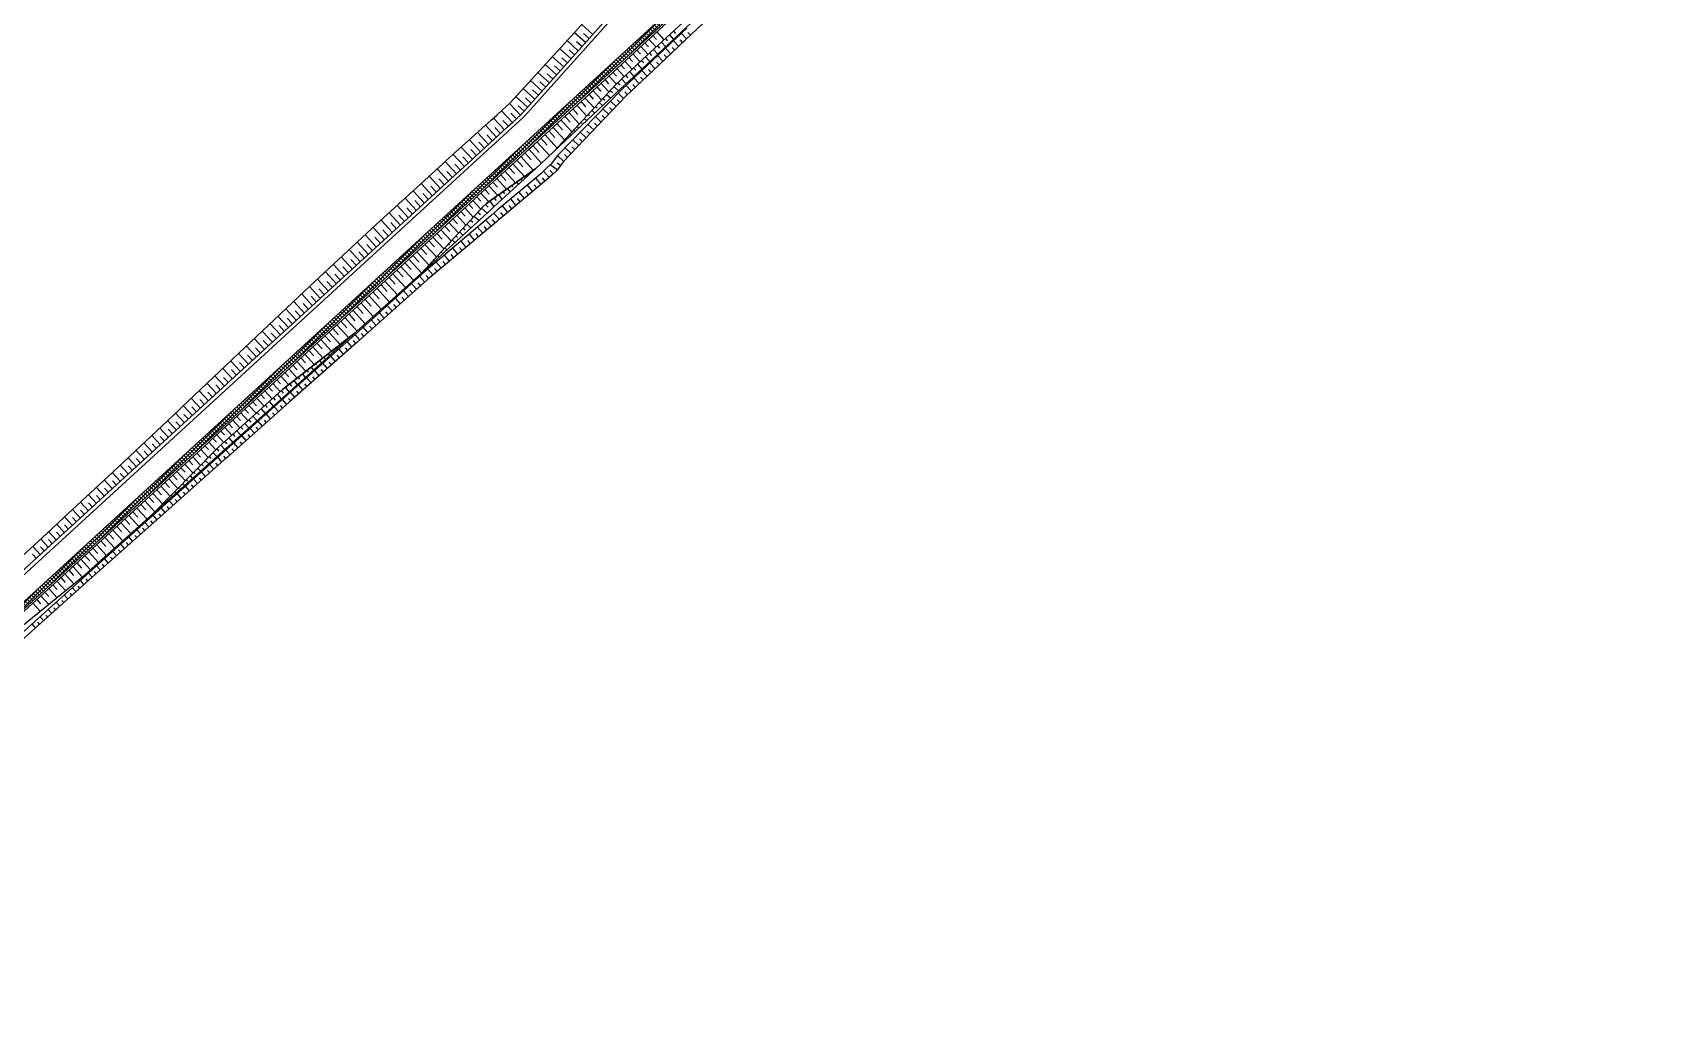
# Model space of a CAD drawing. Header units: metres. Extents: x 2302534 to 2308412, y 452340 to 454783.
# Drawn here: x 2307118.5 to 2307567.7, y 453492.3 to 453765.4 of the extents above; entities that cross this region are included whole.
import ezdxf

# ---------------------------------------------------------------- set-up
doc = ezdxf.new("R2010")
doc.units = ezdxf.units.M
doc.layers.add('АД_серый', color=250, linetype='Continuous')
doc.layers.add('ГП_АД том 3.2.6', color=250, linetype='Continuous', lineweight=40)

# ---------------------------------------------------------------- blocks, each defined once
blk = doc.blocks.new('АД 3.2.6')
at = {"layer": 'АД_серый'}
h = blk.add_hatch(dxfattribs=at)
h.set_pattern_fill('ANSI37', color=256, scale=0.25)
h.set_pattern_definition([(45, (-2306965.9422, -453205.9558), (-0.56126600757, 0.56126600757), []), (135, (-2306965.9422, -453205.9558), (-0.56126600757, -0.56126600757), [])])
edge = h.paths.add_edge_path()
edge.add_line((1053.93, 1206.09), (1054.03, 1208.2))
edge.add_line((1054.03, 1208.2), (1018.62, 1175.79))
edge.add_line((1018.62, 1175.79), (966.99, 1128.52))
edge.add_line((966.99, 1128.52), (878.48, 1047.49))
edge.add_line((878.48, 1047.49), (841.6, 1013.73))
edge.add_line((841.6, 1013.73), (814.31, 988.74))
edge.add_line((814.31, 988.74), (777.44, 954.98))
edge.add_line((777.44, 954.98), (740.56, 921.22))
edge.add_line((740.56, 921.22), (666.8, 853.69))
edge.add_line((666.8, 853.69), (629.92, 819.92))
edge.add_line((629.92, 819.92), (593.04, 786.16))
edge.add_line((593.04, 786.16), (556.17, 752.4))
edge.add_line((556.17, 752.4), (292.42, 510.93))
edge.add_line((292.42, 510.93), (59.06, 297.28))
edge.add_arc((479.25, -161.67), 622.25, 132.47509, 141.1318)
edge.add_line((-5.23, 228.81), (-27.96, 200.61))
edge.add_arc((-516.72, 594.55), 627.75, 312.47523, 321.1318, ccw=False)
edge.add_line((-92.82, 131.54), (-212.23, 22.21))
edge.add_line((-212.23, 22.21), (-211.22, 21.1))
edge.add_line((-211.22, 21.1), (-91.8, 130.43))
edge.add_arc((-516.72, 594.55), 629.25, 312.47523, 321.1318)
edge.add_line((-26.79, 199.67), (-4.06, 227.87))
edge.add_arc((479.25, -161.67), 620.75, 132.47509, 141.1318, ccw=False)
edge.add_line((60.07, 296.18), (293.45, 509.84))
edge.add_line((293.45, 509.84), (557.18, 751.29))
edge.add_line((557.18, 751.29), (594.06, 785.05))
edge.add_line((594.06, 785.05), (630.94, 818.82))
edge.add_line((630.94, 818.82), (667.81, 852.58))
edge.add_line((667.81, 852.58), (741.57, 920.11))
edge.add_line((741.57, 920.11), (778.45, 953.87))
edge.add_line((778.45, 953.87), (815.33, 987.64))
edge.add_line((815.33, 987.64), (842.62, 1012.62))
edge.add_line((842.62, 1012.62), (879.5, 1046.38))
edge.add_line((879.5, 1046.38), (968.01, 1127.42))
edge.add_line((968.01, 1127.42), (1019.63, 1174.69))
edge.add_line((1019.63, 1174.69), (1053.93, 1206.09))
for p, q in [((313.48, 543.03, 144.46), (310.43, 545.77, 144.46)), ((331.21, 543.73, 149.18), (333.19, 541.56, 149.18)), ((335.8, 543.97, 144.04), (336.38, 543.34, 144.04)), ((340.53, 542.84, 143.85), (339.82, 543.59, 143.85)), ((307.48, 536.33, 144.46), (304.37, 539.11, 144.46)), ((309.48, 538.56, 144.46), (306.4, 541.33, 144.46)), ((311.48, 540.8, 144.46), (308.41, 543.54, 144.46)), ((310.48, 539.68, 144.46), (308.95, 541.05, 144.46)), ((312.48, 541.92, 144.46), (310.95, 543.29, 144.46)), ((326.78, 539.68, 149.18), (328.78, 537.5, 149.18)), ((327.89, 540.69, 149.18), (328.88, 539.6, 149.18)), ((328.99, 541.7, 149.18), (330.98, 539.53, 149.18)), ((330.1, 542.72, 149.18), (331.09, 541.63, 149.18)), ((331.39, 539.9, 144.04), (331.98, 539.26, 144.04)), ((332.49, 540.92, 144.04), (333.67, 539.64, 144.04)), ((333.6, 541.94, 144.04), (334.18, 541.3, 144.04)), ((335.08, 537.69, 143.85), (333.64, 539.21, 143.85)), ((334.7, 542.95, 144.04), (335.86, 541.69, 144.04)), ((336.17, 538.72, 143.85), (335.46, 539.48, 143.85)), ((337.26, 539.75, 143.85), (335.83, 541.26, 143.85)), ((338.35, 540.78, 143.85), (337.64, 541.53, 143.85)), ((339.44, 541.81, 143.85), (338.02, 543.31, 143.85)), ((303.48, 531.86, 144.46), (300.31, 534.69, 144.46)), ((305.48, 534.09, 144.46), (302.34, 536.9, 144.46)), ((306.48, 535.21, 144.46), (304.92, 536.61, 144.46)), ((308.48, 537.44, 144.46), (306.93, 538.83, 144.46)), ((321.25, 534.61, 149.18), (322.26, 533.51, 149.18)), ((322.36, 535.63, 149.18), (324.37, 533.43, 149.18)), ((323.46, 536.64, 149.18), (324.47, 535.54, 149.18)), ((324.57, 537.65, 149.18), (326.57, 535.46, 149.18)), ((325.67, 538.67, 149.18), (326.68, 537.57, 149.18)), ((325.88, 534.82, 144.04), (327.1, 533.49, 144.04)), ((326.98, 535.84, 144.04), (327.59, 535.18, 144.04)), ((328.08, 536.85, 144.04), (329.29, 535.54, 144.04)), ((329.18, 537.87, 144.04), (329.78, 537.22, 144.04)), ((330.72, 533.56, 143.85), (329.26, 535.11, 143.85)), ((330.29, 538.89, 144.04), (331.48, 537.59, 144.04)), ((331.81, 534.6, 143.85), (331.09, 535.36, 143.85)), ((332.9, 535.63, 143.85), (331.45, 537.16, 143.85)), ((333.99, 536.66, 143.85), (333.27, 537.42, 143.85)), ((299.48, 527.39, 144.46), (296.26, 530.27, 144.46)), ((301.48, 529.62, 144.46), (298.29, 532.48, 144.46)), ((302.48, 530.74, 144.46), (300.89, 532.16, 144.46)), ((304.48, 532.97, 144.46), (302.9, 534.39, 144.46)), ((316.82, 530.56, 149.18), (317.88, 529.41, 149.18)), ((317.93, 531.57, 149.18), (319.96, 529.36, 149.18)), ((319.04, 532.59, 149.18), (320.05, 531.48, 149.18)), ((320.14, 533.6, 149.18), (322.16, 531.4, 149.18)), ((321.46, 530.75, 144.04), (322.72, 529.39, 144.04)), ((322.57, 531.77, 144.04), (323.19, 531.09, 144.04)), ((323.67, 532.79, 144.04), (324.91, 531.44, 144.04)), ((324.77, 533.8, 144.04), (325.39, 533.13, 144.04)), ((326.36, 529.44, 143.85), (324.89, 531.01, 143.85)), ((327.45, 530.47, 143.85), (326.72, 531.25, 143.85)), ((328.54, 531.5, 143.85), (327.08, 533.06, 143.85)), ((329.63, 532.53, 143.85), (328.9, 533.31, 143.85)), ((295.48, 522.91, 144.46), (292.2, 525.85, 144.46)), ((297.48, 525.15, 144.46), (294.23, 528.06, 144.46)), ((298.48, 526.27, 144.46), (296.86, 527.72, 144.46)), ((300.48, 528.5, 144.46), (298.87, 529.94, 144.46)), ((312.4, 526.51, 149.18), (313.62, 525.17, 149.18)), ((313.5, 527.52, 149.18), (315.87, 524.94, 149.18)), ((314.61, 528.54, 149.18), (315.75, 527.29, 149.18)), ((315.72, 529.55, 149.18), (317.91, 527.16, 149.18)), ((317.27, 526.47, 144.04), (318.45, 525.39, 144.04)), ((318.29, 527.57, 144.04), (318.92, 526.99, 144.04)), ((319.3, 528.67, 144.04), (320.64, 527.44, 144.04)), ((320.36, 529.74, 144.04), (320.99, 529.05, 144.04)), ((322.04, 525.28, 143.85), (320.47, 526.79, 143.85)), ((323.1, 526.35, 143.85), (322.35, 527.14, 143.85)), ((324.19, 527.38, 143.85), (322.7, 528.95, 143.85)), ((325.27, 528.41, 143.85), (324.53, 529.2, 143.85)), ((291.25, 518.67, 144.46), (288.25, 521.95, 144.46)), ((293.46, 520.7, 144.46), (290.46, 523.97, 144.46)), ((292.35, 519.68, 144.46), (290.85, 521.32, 144.46)), ((294.48, 521.8, 144.46), (292.83, 523.27, 144.46)), ((296.48, 524.03, 144.46), (294.85, 525.49, 144.46)), ((306.87, 521.45, 149.18), (309.76, 518.29, 149.18)), ((307.97, 522.46, 149.18), (309.37, 520.93, 149.18)), ((309.08, 523.47, 149.18), (311.79, 520.51, 149.18)), ((310.19, 524.48, 149.18), (311.5, 523.05, 149.18)), ((311.29, 525.5, 149.18), (313.83, 522.72, 149.18)), ((313.21, 522.05, 144.04), (314.05, 521.27, 144.04)), ((314.23, 523.15, 144.04), (314.69, 522.73, 144.04)), ((315.24, 524.26, 144.04), (316.25, 523.33, 144.04)), ((316.26, 525.36, 144.04), (316.8, 524.86, 144.04)), ((317.89, 520.95, 143.85), (316.29, 522.48, 143.85)), ((318.93, 522.03, 143.85), (318.13, 522.8, 143.85)), ((319.97, 523.12, 143.85), (318.38, 524.64, 143.85)), ((321, 524.2, 143.85), (320.21, 524.96, 143.85)), ((286.82, 514.62, 144.46), (283.81, 517.91, 144.46)), ((289.03, 516.64, 144.46), (286.04, 519.92, 144.46)), ((287.93, 515.63, 144.46), (286.43, 517.27, 144.46)), ((290.14, 517.66, 144.46), (288.64, 519.29, 144.46)), ((302.44, 517.39, 149.18), (305.68, 513.86, 149.18)), ((303.55, 518.41, 149.18), (305.12, 516.69, 149.18)), ((304.65, 519.42, 149.18), (307.72, 516.07, 149.18)), ((305.76, 520.43, 149.18), (307.25, 518.81, 149.18)), ((309.15, 517.63, 144.04), (309.66, 517.16, 144.04)), ((310.17, 518.74, 144.04), (310.46, 518.46, 144.04)), ((311.18, 519.84, 144.04), (311.86, 519.22, 144.04)), ((313.74, 516.62, 143.85), (312.11, 518.18, 143.85)), ((312.2, 520.94, 144.04), (312.58, 520.59, 144.04)), ((314.78, 517.7, 143.85), (313.97, 518.48, 143.85)), ((315.81, 518.78, 143.85), (314.2, 520.33, 143.85)), ((316.85, 519.87, 143.85), (316.05, 520.64, 143.85)), ((282.4, 510.57, 144.46), (279.35, 513.89, 144.46)), ((284.61, 512.59, 144.46), (281.58, 515.9, 144.46)), ((283.5, 511.58, 144.46), (281.98, 513.24, 144.46)), ((285.72, 513.61, 144.46), (284.2, 515.25, 144.46)), ((296.91, 512.33, 149.18), (298.66, 510.42, 149.18)), ((298.02, 513.34, 149.18), (301.51, 509.53, 149.18)), ((299.12, 514.36, 149.18), (300.86, 512.45, 149.18)), ((300.23, 515.37, 149.18), (303.64, 511.64, 149.18)), ((301.33, 516.38, 149.18), (303, 514.57, 149.18)), ((305.09, 513.22, 144.04), (305.27, 513.05, 144.04)), ((306.1, 514.32, 144.04), (306.24, 514.2, 144.04)), ((307.12, 515.42, 144.04), (307.47, 515.1, 144.04)), ((309.59, 512.29, 143.85), (307.93, 513.87, 143.85)), ((308.14, 516.53, 144.04), (308.35, 516.33, 144.04)), ((310.62, 513.37, 143.85), (309.8, 514.16, 143.85)), ((311.66, 514.45, 143.85), (310.02, 516.02, 143.85)), ((312.7, 515.54, 143.85), (311.88, 516.32, 143.85)), ((275.76, 504.49, 144.46), (272.66, 507.87, 144.46)), ((277.97, 506.51, 144.46), (274.89, 509.88, 144.46)), ((280.18, 508.54, 144.46), (277.12, 511.89, 144.46)), ((279.08, 507.53, 144.46), (277.54, 509.21, 144.46)), ((281.29, 509.55, 144.46), (279.76, 511.22, 144.46)), ((292.48, 508.28, 149.18), (294.15, 506.46, 149.18)), ((293.59, 509.29, 149.18), (297.04, 505.52, 149.18)), ((294.7, 510.3, 149.18), (296.46, 508.38, 149.18)), ((295.8, 511.32, 149.18), (299.32, 507.48, 149.18)), ((303.06, 511.01, 144.04), (303.08, 510.99, 144.04)), ((305.43, 507.96, 143.85), (303.77, 509.55, 143.85)), ((304.07, 512.11, 144.04), (304.12, 512.07, 144.04)), ((306.47, 509.04, 143.85), (305.64, 509.84, 143.85)), ((307.51, 510.12, 143.85), (305.85, 511.72, 143.85)), ((308.55, 511.2, 143.85), (307.72, 512, 143.85)), ((271.33, 500.44, 144.46), (268.23, 503.83, 144.46)), ((273.55, 502.46, 144.46), (270.45, 505.85, 144.46)), ((272.44, 501.45, 144.46), (270.89, 503.14, 144.46)), ((274.65, 503.48, 144.46), (273.1, 505.17, 144.46)), ((276.86, 505.5, 144.46), (275.32, 507.19, 144.46)), ((286.95, 503.21, 149.18), (289.66, 500.25, 149.18)), ((288.06, 504.23, 149.18), (289.48, 502.68, 149.18)), ((289.17, 505.24, 149.18), (292.12, 502.01, 149.18)), ((290.27, 506.25, 149.18), (291.81, 504.57, 149.18)), ((291.38, 507.27, 149.18), (294.58, 503.76, 149.18)), ((294.79, 503.91, 144.16), (295.05, 503.55, 144.16)), ((296.01, 504.78, 144.16), (296.09, 504.68, 144.16)), ((297.23, 505.65, 144.16), (297.28, 505.59, 144.16)), ((299.17, 501.55, 143.85), (297.67, 503.35, 143.85)), ((300.32, 502.51, 143.85), (299.57, 503.41, 143.85)), ((301.44, 503.51, 143.85), (299.84, 505.24, 143.85)), ((303.63, 505.56, 143.85), (301.73, 506.99, 143.85)), ((302.54, 504.53, 143.85), (301.74, 505.39, 143.85)), ((304.53, 506.76, 143.85), (303.61, 507.45, 143.85)), ((266.91, 496.39, 144.46), (263.79, 499.79, 144.46)), ((269.12, 498.41, 144.46), (266.01, 501.81, 144.46)), ((268.01, 497.4, 144.46), (266.46, 499.1, 144.46)), ((270.23, 499.42, 144.46), (268.67, 501.12, 144.46)), ((282.53, 499.16, 149.18), (284.74, 496.74, 149.18)), ((283.63, 500.17, 149.18), (284.8, 498.9, 149.18)), ((284.74, 501.19, 149.18), (287.2, 498.5, 149.18)), ((285.85, 502.2, 149.18), (287.14, 500.79, 149.18)), ((287.47, 498.68, 144.16), (288.38, 497.41, 144.16)), ((288.69, 499.55, 144.16), (289.09, 498.99, 144.16)), ((289.91, 500.43, 144.16), (290.6, 499.45, 144.16)), ((291.13, 501.3, 144.16), (291.42, 500.89, 144.16)), ((292.35, 502.17, 144.16), (292.83, 501.5, 144.16)), ((294.56, 497.71, 143.85), (293.08, 499.49, 143.85)), ((293.57, 503.04, 144.16), (293.75, 502.78, 144.16)), ((295.71, 498.67, 143.85), (294.97, 499.56, 143.85)), ((296.87, 499.63, 143.85), (295.38, 501.42, 143.85)), ((298.02, 500.59, 143.85), (297.27, 501.49, 143.85)), ((262.48, 492.33, 144.46), (259.36, 495.75, 144.46)), ((264.69, 494.36, 144.46), (261.57, 497.77, 144.46)), ((263.59, 493.35, 144.46), (262.03, 495.05, 144.46)), ((265.8, 495.37, 144.46), (264.24, 497.08, 144.46)), ((278.1, 495.11, 149.18), (280.45, 492.54, 149.18)), ((279.21, 496.12, 149.18), (280.34, 494.88, 149.18)), ((280.31, 497.14, 149.18), (282.5, 494.75, 149.18)), ((281.42, 498.15, 149.18), (282.49, 496.98, 149.18)), ((282.74, 495.01, 144.16), (284.25, 493.61, 144.16)), ((283.82, 496.05, 144.16), (284.52, 495.28, 144.16)), ((285.02, 496.94, 144.16), (286.15, 495.36, 144.16)), ((286.24, 497.81, 144.16), (286.75, 497.1, 144.16)), ((289.95, 493.87, 143.85), (288.49, 495.63, 143.85)), ((291.1, 494.83, 143.85), (290.37, 495.71, 143.85)), ((292.25, 495.79, 143.85), (290.78, 497.56, 143.85)), ((293.41, 496.75, 143.85), (292.67, 497.64, 143.85)), ((255.84, 486.26, 144.46), (252.71, 489.68, 144.46)), ((258.06, 488.28, 144.46), (254.92, 491.71, 144.46)), ((260.27, 490.31, 144.46), (257.14, 493.73, 144.46)), ((259.16, 489.3, 144.46), (257.6, 491.01, 144.46)), ((261.38, 491.32, 144.46), (259.81, 493.03, 144.46)), ((272.57, 490.05, 149.18), (273.95, 488.53, 149.18)), ((273.68, 491.06, 149.18), (276.36, 488.13, 149.18)), ((274.78, 492.07, 149.18), (276.08, 490.65, 149.18)), ((275.89, 493.08, 149.18), (278.41, 490.33, 149.18)), ((277, 494.1, 149.18), (278.21, 492.77, 149.18)), ((278.66, 490.61, 144.16), (279.8, 489.55, 144.16)), ((279.68, 491.71, 144.16), (280.3, 491.14, 144.16)), ((280.7, 492.81, 144.16), (282.02, 491.58, 144.16)), ((283.07, 488.07, 143.85), (281.64, 489.78, 143.85)), ((281.72, 493.91, 144.16), (282.43, 493.25, 144.16)), ((284.22, 489.03, 143.85), (283.5, 489.89, 143.85)), ((285.37, 489.99, 143.85), (283.93, 491.72, 143.85)), ((286.52, 490.95, 143.85), (285.8, 491.82, 143.85)), ((287.64, 491.95, 143.85), (286.12, 493.63, 143.85)), ((288.79, 492.91, 143.85), (288.07, 493.79, 143.85)), ((251.42, 482.21, 144.46), (248.32, 485.59, 144.46)), ((253.63, 484.23, 144.46), (250.51, 487.63, 144.46)), ((254.74, 485.24, 144.46), (253.17, 486.95, 144.46)), ((256.95, 487.27, 144.46), (255.38, 488.98, 144.46)), ((268.14, 485.99, 149.18), (269.69, 484.3, 149.18)), ((269.25, 487.01, 149.18), (272.27, 483.71, 149.18)), ((270.36, 488.02, 149.18), (271.82, 486.42, 149.18)), ((271.46, 489.03, 149.18), (274.31, 485.92, 149.18)), ((274.58, 486.21, 144.16), (275.35, 485.49, 144.16)), ((275.6, 487.31, 144.16), (276.03, 486.91, 144.16)), ((276.62, 488.41, 144.16), (277.58, 487.52, 144.16)), ((278.47, 484.22, 143.85), (277.06, 485.91, 143.85)), ((277.64, 489.51, 144.16), (278.17, 489.02, 144.16)), ((279.62, 485.18, 143.85), (278.91, 486.03, 143.85)), ((280.77, 486.14, 143.85), (279.35, 487.85, 143.85)), ((281.92, 487.11, 143.85), (281.21, 487.96, 143.85)), ((246.99, 478.15, 144.46), (243.93, 481.5, 144.46)), ((249.21, 480.18, 144.46), (246.12, 483.54, 144.46)), ((248.1, 479.17, 144.46), (246.56, 480.84, 144.46)), ((250.31, 481.19, 144.46), (248.77, 482.88, 144.46)), ((252.52, 483.22, 144.46), (250.97, 484.91, 144.46)), ((262.61, 480.93, 149.18), (266.13, 477.09, 149.18)), ((263.72, 481.94, 149.18), (265.44, 480.07, 149.18)), ((264.83, 482.96, 149.18), (268.18, 479.3, 149.18)), ((265.93, 483.97, 149.18), (267.57, 482.18, 149.18)), ((267.04, 484.98, 149.18), (270.22, 481.5, 149.18)), ((269.48, 480.71, 144.16), (269.64, 480.56, 144.16)), ((270.5, 481.81, 144.16), (270.91, 481.43, 144.16)), ((271.52, 482.91, 144.16), (271.77, 482.68, 144.16)), ((273.86, 480.37, 143.85), (272.47, 482.03, 143.85)), ((272.54, 484.01, 144.16), (273.13, 483.46, 144.16)), ((273.56, 485.11, 144.16), (273.9, 484.79, 144.16)), ((275.01, 481.34, 143.85), (274.32, 482.17, 143.85)), ((276.16, 482.3, 143.85), (274.77, 483.97, 143.85)), ((277.32, 483.26, 143.85), (276.61, 484.1, 143.85)), ((242.57, 474.1, 144.46), (239.54, 477.41, 144.46)), ((244.78, 476.13, 144.46), (241.73, 479.45, 144.46)), ((243.67, 475.11, 144.46), (242.15, 476.77, 144.46)), ((245.89, 477.14, 144.46), (244.36, 478.81, 144.46)), ((258.19, 476.88, 149.18), (261.68, 473.06, 149.18)), ((259.29, 477.89, 149.18), (261.05, 475.98, 149.18)), ((260.4, 478.9, 149.18), (263.91, 475.07, 149.18)), ((261.51, 479.92, 149.18), (263.27, 477.99, 149.18)), ((266.42, 477.41, 144.16), (266.46, 477.37, 144.16)), ((268.11, 475.56, 143.85), (267.43, 476.38, 143.85)), ((267.44, 478.51, 144.16), (267.51, 478.45, 144.16)), ((269.26, 476.53, 143.85), (267.89, 478.16, 143.85)), ((268.46, 479.61, 144.16), (268.68, 479.4, 144.16)), ((270.41, 477.49, 143.85), (269.72, 478.31, 143.85)), ((271.56, 478.45, 143.85), (270.18, 480.1, 143.85)), ((272.71, 479.41, 143.85), (272.02, 480.24, 143.85)), ((238.14, 470.05, 144.46), (235.15, 473.32, 144.46)), ((240.35, 472.08, 144.46), (237.34, 475.36, 144.46)), ((239.25, 471.06, 144.46), (237.75, 472.7, 144.46)), ((241.46, 473.09, 144.46), (239.95, 474.74, 144.46)), ((252.66, 471.81, 149.18), (254.38, 469.93, 149.18)), ((253.76, 472.83, 149.18), (257.23, 469.04, 149.18)), ((254.87, 473.84, 149.18), (256.6, 471.94, 149.18)), ((255.97, 474.85, 149.18), (259.45, 471.05, 149.18)), ((257.08, 475.87, 149.18), (258.82, 473.96, 149.18)), ((262.5, 470.58, 143.85), (261.11, 472.14, 143.85)), ((263.62, 471.58, 143.85), (262.92, 472.36, 143.85)), ((264.74, 472.58, 143.85), (263.34, 474.15, 143.85)), ((265.86, 473.58, 143.85), (265.16, 474.37, 143.85)), ((266.98, 474.58, 143.85), (265.57, 476.16, 143.85)), ((233.72, 466, 144.46), (230.78, 469.2, 144.46)), ((235.93, 468.02, 144.46), (232.97, 471.26, 144.46)), ((234.82, 467.01, 144.46), (233.35, 468.62, 144.46)), ((237.04, 469.04, 144.46), (235.55, 470.66, 144.46)), ((248.23, 467.76, 149.18), (249.94, 465.89, 149.18)), ((249.34, 468.77, 149.18), (252.77, 465.02, 149.18)), ((250.44, 469.79, 149.18), (252.16, 467.91, 149.18)), ((251.55, 470.8, 149.18), (255, 467.03, 149.18)), ((258.02, 466.59, 143.85), (256.65, 468.12, 143.85)), ((259.14, 467.59, 143.85), (258.46, 468.36, 143.85)), ((260.26, 468.59, 143.85), (258.88, 470.13, 143.85)), ((261.38, 469.59, 143.85), (260.69, 470.36, 143.85)), ((227.08, 459.92, 144.46), (224.23, 463.03, 144.46)), ((229.29, 461.95, 144.46), (226.41, 465.09, 144.46)), ((231.5, 463.97, 144.46), (228.6, 467.15, 144.46)), ((230.4, 462.96, 144.46), (228.95, 464.54, 144.46)), ((232.61, 464.99, 144.46), (231.15, 466.58, 144.46)), ((243.8, 463.71, 149.18), (245.49, 461.86, 149.18)), ((244.91, 464.72, 149.18), (248.31, 461.01, 149.18)), ((246.02, 465.74, 149.18), (247.72, 463.87, 149.18)), ((247.12, 466.75, 149.18), (250.54, 463.01, 149.18)), ((253.55, 462.59, 143.85), (252.2, 464.1, 143.85)), ((254.67, 463.59, 143.85), (253.99, 464.35, 143.85)), ((255.79, 464.59, 143.85), (254.43, 466.11, 143.85)), ((256.9, 465.59, 143.85), (256.22, 466.35, 143.85)), ((222.65, 455.87, 144.46), (219.86, 458.92, 144.46)), ((224.87, 457.9, 144.46), (222.05, 460.97, 144.46)), ((223.76, 456.88, 144.46), (222.36, 458.41, 144.46)), ((225.97, 458.91, 144.46), (224.55, 460.46, 144.46)), ((228.18, 460.93, 144.46), (226.75, 462.5, 144.46)), ((238.27, 458.65, 149.18), (241.24, 455.41, 149.18)), ((239.38, 459.66, 149.18), (240.9, 457.99, 149.18)), ((240.49, 460.67, 149.18), (243.62, 457.25, 149.18)), ((241.59, 461.68, 149.18), (243.2, 459.93, 149.18)), ((242.7, 462.7, 149.18), (245.99, 459.1, 149.18)), ((245.03, 458.35, 144.46), (245.16, 458.18, 144.46)), ((246.21, 459.27, 144.46), (246.25, 459.22, 144.46)), ((247.95, 457.6, 143.85), (247.29, 458.35, 143.85)), ((247.4, 460.19, 144.46), (247.4, 460.18, 144.46)), ((249.07, 458.6, 143.85), (247.74, 460.09, 143.85)), ((250.19, 459.6, 143.85), (249.52, 460.34, 143.85)), ((251.31, 460.6, 143.85), (249.97, 462.1, 143.85)), ((252.43, 461.59, 143.85), (251.76, 462.35, 143.85)), ((218.23, 451.82, 144.46), (215.5, 454.8, 144.46)), ((220.44, 453.84, 144.46), (217.68, 456.86, 144.46)), ((219.33, 452.83, 144.46), (217.96, 454.33, 144.46)), ((221.55, 454.86, 144.46), (220.16, 456.37, 144.46)), ((233.85, 454.59, 149.18), (236.48, 451.71, 149.18)), ((234.95, 455.61, 149.18), (236.31, 454.12, 149.18)), ((236.06, 456.62, 149.18), (238.86, 453.56, 149.18)), ((237.17, 457.63, 149.18), (238.61, 456.06, 149.18)), ((239.1, 453.75, 144.46), (239.33, 453.46, 144.46)), ((240.29, 454.67, 144.46), (240.68, 454.17, 144.46)), ((242.34, 452.63, 143.85), (241.04, 454.09, 143.85)), ((241.47, 455.59, 144.46), (241.64, 455.38, 144.46)), ((242.66, 456.51, 144.46), (242.92, 456.17, 144.46)), ((243.46, 453.62, 143.85), (242.81, 454.36, 143.85)), ((244.58, 454.62, 143.85), (243.28, 456.09, 143.85)), ((243.84, 457.43, 144.46), (243.94, 457.3, 144.46)), ((245.7, 455.61, 143.85), (245.05, 456.35, 143.85)), ((246.83, 456.61, 143.85), (245.51, 458.09, 143.85)), ((213.8, 447.77, 144.46), (211.14, 450.67, 144.46)), ((216.01, 449.79, 144.46), (213.32, 452.73, 144.46)), ((214.91, 448.78, 144.46), (213.57, 450.24, 144.46)), ((217.12, 450.8, 144.46), (215.77, 452.29, 144.46)), ((228.32, 449.53, 149.18), (229.43, 448.31, 149.18)), ((229.42, 450.54, 149.18), (231.73, 448.02, 149.18)), ((230.53, 451.56, 149.18), (231.72, 450.25, 149.18)), ((231.63, 452.57, 149.18), (234.11, 449.87, 149.18)), ((232.74, 453.58, 149.18), (234.02, 452.19, 149.18)), ((234.36, 450.07, 144.46), (234.72, 449.61, 144.46)), ((235.55, 450.99, 144.46), (236.2, 450.15, 144.46)), ((237.85, 448.65, 143.85), (236.57, 450.09, 143.85)), ((236.73, 451.91, 144.46), (237.03, 451.53, 144.46)), ((237.92, 452.83, 144.46), (238.44, 452.16, 144.46)), ((238.97, 449.64, 143.85), (238.33, 450.37, 143.85)), ((240.09, 450.64, 143.85), (238.81, 452.09, 143.85)), ((241.21, 451.63, 143.85), (240.57, 452.36, 143.85)), ((209.38, 443.71, 144.46), (206.79, 446.54, 144.46)), ((211.59, 445.74, 144.46), (208.96, 448.61, 144.46)), ((210.48, 444.73, 144.46), (209.18, 446.15, 144.46)), ((212.7, 446.75, 144.46), (211.37, 448.2, 144.46)), ((223.89, 445.48, 149.18), (224.9, 444.38, 149.18)), ((225, 446.49, 149.18), (227.02, 444.29, 149.18)), ((226.1, 447.5, 149.18), (227.13, 446.38, 149.18)), ((227.21, 448.52, 149.18), (229.35, 446.18, 149.18)), ((228.44, 445.47, 144.46), (229.47, 444.14, 144.46)), ((229.62, 446.39, 144.46), (230.11, 445.77, 144.46)), ((230.81, 447.31, 144.46), (231.71, 446.14, 144.46)), ((231.99, 448.23, 144.46), (232.41, 447.69, 144.46)), ((233.36, 444.67, 143.85), (232.1, 446.09, 143.85)), ((233.18, 449.15, 144.46), (233.96, 448.15, 144.46)), ((234.48, 445.66, 143.85), (233.85, 446.38, 143.85)), ((235.6, 446.66, 143.85), (234.34, 448.09, 143.85)), ((236.72, 447.65, 143.85), (236.09, 448.37, 143.85)), ((202.74, 437.64, 144.46), (200.25, 440.35, 144.46)), ((204.95, 439.66, 144.46), (202.43, 442.42, 144.46)), ((207.16, 441.69, 144.46), (204.61, 444.48, 144.46)), ((206.06, 440.68, 144.46), (204.79, 442.06, 144.46)), ((208.27, 442.7, 144.46), (206.98, 444.11, 144.46)), ((218.36, 440.41, 149.18), (220.34, 438.25, 149.18)), ((219.46, 441.43, 149.18), (220.46, 440.34, 149.18)), ((220.57, 442.44, 149.18), (222.57, 440.26, 149.18)), ((221.68, 443.45, 149.18), (222.68, 442.36, 149.18)), ((222.78, 444.47, 149.18), (224.79, 442.27, 149.18)), ((222.83, 440.5, 144.46), (223.4, 439.86, 144.46)), ((223.94, 441.5, 144.46), (225.1, 440.22, 144.46)), ((225.05, 442.51, 144.46), (225.63, 441.87, 144.46)), ((226.16, 443.52, 144.46), (227.33, 442.22, 144.46)), ((227.74, 439.7, 143.85), (227.13, 440.39, 143.85)), ((227.28, 444.52, 144.46), (227.86, 443.87, 144.46)), ((228.86, 440.69, 143.85), (227.63, 442.08, 143.85)), ((229.99, 441.69, 143.85), (229.37, 442.39, 143.85)), ((231.11, 442.68, 143.85), (229.86, 444.09, 143.85)), ((232.23, 443.68, 143.85), (231.61, 444.38, 143.85)), ((198.31, 433.59, 144.46), (195.88, 436.24, 144.46)), ((200.53, 435.61, 144.46), (198.07, 438.3, 144.46)), ((199.42, 434.6, 144.46), (198.2, 435.93, 144.46)), ((201.63, 436.62, 144.46), (200.4, 437.97, 144.46)), ((203.84, 438.65, 144.46), (202.59, 440.02, 144.46)), ((213.93, 436.36, 149.18), (215.89, 434.22, 149.18)), ((215.04, 437.37, 149.18), (216.02, 436.3, 149.18)), ((216.15, 438.39, 149.18), (218.12, 436.24, 149.18)), ((217.25, 439.4, 149.18), (218.24, 438.32, 149.18)), ((218.38, 436.47, 144.46), (218.94, 435.85, 144.46)), ((219.49, 437.48, 144.46), (220.63, 436.22, 144.46)), ((220.6, 438.49, 144.46), (221.17, 437.85, 144.46)), ((222.13, 434.72, 143.85), (220.92, 436.08, 143.85)), ((221.72, 439.49, 144.46), (222.86, 438.22, 144.46)), ((223.25, 435.72, 143.85), (222.65, 436.4, 143.85)), ((224.37, 436.71, 143.85), (223.16, 438.08, 143.85)), ((225.5, 437.71, 143.85), (224.89, 438.4, 143.85)), ((226.62, 438.7, 143.85), (225.39, 440.08, 143.85)), ((193.89, 429.53, 144.46), (191.51, 432.13, 144.46)), ((196.1, 431.56, 144.46), (193.69, 434.19, 144.46)), ((194.99, 430.55, 144.46), (193.8, 431.85, 144.46)), ((197.21, 432.57, 144.46), (196, 433.89, 144.46)), ((208.4, 431.3, 149.18), (209.37, 430.24, 149.18)), ((209.51, 432.31, 149.18), (211.44, 430.2, 149.18)), ((210.61, 433.32, 149.18), (211.58, 432.26, 149.18)), ((211.72, 434.34, 149.18), (213.67, 432.21, 149.18)), ((212.82, 431.44, 144.46), (213.92, 430.22, 144.46)), ((212.83, 435.35, 149.18), (213.8, 434.28, 149.18)), ((213.93, 432.45, 144.46), (214.48, 431.83, 144.46)), ((215.04, 433.45, 144.46), (216.16, 432.22, 144.46)), ((216.15, 434.46, 144.46), (216.71, 433.84, 144.46)), ((217.64, 430.74, 143.85), (216.45, 432.08, 143.85)), ((217.27, 435.47, 144.46), (218.39, 434.22, 144.46)), ((218.76, 431.74, 143.85), (218.16, 432.41, 143.85)), ((219.88, 432.73, 143.85), (218.69, 434.08, 143.85)), ((221.01, 433.73, 143.85), (220.41, 434.4, 143.85)), ((189.46, 425.48, 144.46), (187.13, 428.03, 144.46)), ((191.67, 427.51, 144.46), (189.32, 430.08, 144.46)), ((190.57, 426.5, 144.46), (189.4, 427.77, 144.46)), ((192.78, 428.52, 144.46), (191.6, 429.81, 144.46)), ((203.98, 427.25, 149.18), (205.01, 426.11, 149.18)), ((205.08, 428.26, 149.18), (207.11, 426.05, 149.18)), ((206.19, 429.27, 149.18), (207.17, 428.2, 149.18)), ((207.29, 430.28, 149.18), (209.22, 428.18, 149.18)), ((208.41, 427.37, 144.46), (209.52, 426.28, 144.46)), ((209.48, 428.42, 144.46), (210.02, 427.82, 144.46)), ((210.59, 429.43, 144.46), (211.69, 428.22, 144.46)), ((211.7, 430.44, 144.46), (212.25, 429.83, 144.46)), ((213.15, 426.76, 143.85), (211.98, 428.08, 143.85)), ((214.27, 427.76, 143.85), (213.68, 428.42, 143.85)), ((215.39, 428.75, 143.85), (214.22, 430.08, 143.85)), ((216.51, 429.75, 143.85), (215.92, 430.41, 143.85)), ((185.04, 421.43, 144.46), (182.76, 423.92, 144.46)), ((187.25, 423.46, 144.46), (184.95, 425.97, 144.46)), ((186.14, 422.44, 144.46), (185, 423.69, 144.46)), ((188.36, 424.47, 144.46), (187.2, 425.73, 144.46)), ((199.55, 423.19, 149.18), (200.7, 421.94, 149.18)), ((200.66, 424.21, 149.18), (202.9, 421.76, 149.18)), ((201.76, 425.22, 149.18), (202.86, 424.03, 149.18)), ((202.87, 426.23, 149.18), (205, 423.9, 149.18)), ((204.2, 423.09, 144.46), (205.04, 422.27, 144.46)), ((205.26, 424.16, 144.46), (205.71, 423.72, 144.46)), ((206.31, 425.23, 144.46), (207.28, 424.28, 144.46)), ((207.53, 421.79, 143.85), (206.96, 422.43, 143.85)), ((207.36, 426.3, 144.46), (207.88, 425.79, 144.46)), ((208.66, 422.78, 143.85), (207.51, 424.08, 143.85)), ((209.78, 423.78, 143.85), (209.2, 424.43, 143.85)), ((210.9, 424.77, 143.85), (209.74, 426.08, 143.85)), ((212.02, 425.77, 143.85), (211.44, 426.42, 143.85)), ((180.61, 417.38, 144.46), (178.38, 419.82, 144.46)), ((182.82, 419.4, 144.46), (180.57, 421.86, 144.46)), ((181.72, 418.39, 144.46), (180.6, 419.62, 144.46)), ((183.93, 420.42, 144.46), (182.8, 421.65, 144.46)), ((194.02, 418.13, 149.18), (196.58, 415.33, 149.18)), ((195.12, 419.14, 149.18), (196.38, 417.77, 149.18)), ((196.23, 420.16, 149.18), (198.69, 417.47, 149.18)), ((197.34, 421.17, 149.18), (198.54, 419.86, 149.18)), ((198.44, 422.18, 149.18), (200.79, 419.62, 149.18)), ((200, 418.81, 144.46), (200.56, 418.26, 144.46)), ((201.92, 416.81, 143.85), (200.8, 418.08, 143.85)), ((201.05, 419.88, 144.46), (201.37, 419.57, 144.46)), ((202.1, 420.95, 144.46), (202.8, 420.27, 144.46)), ((203.04, 417.81, 143.85), (202.48, 418.44, 143.85)), ((204.17, 418.8, 143.85), (203.04, 420.08, 143.85)), ((203.15, 422.02, 144.46), (203.54, 421.64, 144.46)), ((205.29, 419.8, 143.85), (204.72, 420.44, 143.85)), ((206.41, 420.79, 143.85), (205.27, 422.08, 143.85)), ((173.97, 411.3, 144.46), (171.79, 413.69, 144.46)), ((175.08, 412.31, 144.46), (173.98, 413.51, 144.46)), ((176.19, 413.33, 144.46), (173.99, 415.73, 144.46)), ((178.4, 415.35, 144.46), (176.18, 417.77, 144.46)), ((177.29, 414.34, 144.46), (176.19, 415.55, 144.46)), ((179.5, 416.37, 144.46), (178.39, 417.58, 144.46)), ((189.59, 414.08, 149.18), (192.38, 411.04, 149.18)), ((190.7, 415.09, 149.18), (192.06, 413.6, 149.18)), ((191.81, 416.1, 149.18), (194.48, 413.18, 149.18)), ((192.91, 417.12, 149.18), (194.22, 415.69, 149.18)), ((194.75, 413.46, 144.46), (194.85, 413.35, 144.46)), ((195.8, 414.53, 144.46), (196.08, 414.25, 144.46)), ((197.43, 412.83, 143.85), (196.33, 414.07, 143.85)), ((196.85, 415.6, 144.46), (197.03, 415.43, 144.46)), ((197.9, 416.67, 144.46), (198.32, 416.26, 144.46)), ((198.55, 413.83, 143.85), (198, 414.45, 143.85)), ((199.68, 414.82, 143.85), (198.57, 416.08, 143.85)), ((198.95, 417.74, 144.46), (199.2, 417.5, 144.46)), ((200.8, 415.82, 143.85), (200.24, 416.45, 143.85)), ((169.55, 407.25, 144.46), (167.4, 409.6, 144.46)), ((170.65, 408.26, 144.46), (169.57, 409.44, 144.46)), ((171.76, 409.28, 144.46), (169.59, 411.64, 144.46)), ((172.87, 410.29, 144.46), (171.78, 411.48, 144.46)), ((184.06, 409.01, 149.18), (185.45, 407.5, 149.18)), ((185.17, 410.03, 149.18), (187.96, 406.98, 149.18)), ((186.27, 411.04, 149.18), (187.67, 409.51, 149.18)), ((187.38, 412.05, 149.18), (190.19, 408.98, 149.18)), ((188.49, 413.07, 149.18), (189.9, 411.52, 149.18)), ((191.6, 410.24, 144.46), (191.6, 410.24, 144.46)), ((192.94, 408.85, 143.85), (191.86, 410.07, 143.85)), ((192.65, 411.32, 144.46), (192.68, 411.28, 144.46)), ((194.06, 409.85, 143.85), (193.52, 410.46, 143.85)), ((193.7, 412.39, 144.46), (193.84, 412.25, 144.46)), ((195.19, 410.84, 143.85), (194.1, 412.07, 143.85)), ((196.31, 411.84, 143.85), (195.76, 412.46, 143.85)), ((165.12, 403.2, 144.46), (163.01, 405.51, 144.46)), ((166.23, 404.21, 144.46), (165.17, 405.37, 144.46)), ((167.33, 405.22, 144.46), (165.2, 407.55, 144.46)), ((168.44, 406.24, 144.46), (167.37, 407.41, 144.46)), ((179.64, 404.96, 149.18), (181, 403.47, 149.18)), ((180.74, 405.97, 149.18), (183.49, 402.98, 149.18)), ((181.85, 406.99, 149.18), (183.23, 405.48, 149.18)), ((182.95, 408, 149.18), (185.72, 404.98, 149.18)), ((187.33, 403.88, 143.85), (186.8, 404.47, 143.85)), ((188.45, 404.87, 143.85), (187.39, 406.07, 143.85)), ((189.58, 405.87, 143.85), (189.04, 406.47, 143.85)), ((190.7, 406.86, 143.85), (189.63, 408.07, 143.85)), ((191.82, 407.86, 143.85), (191.28, 408.47, 143.85)), ((160.7, 399.15, 144.46), (158.59, 401.45, 144.46)), ((161.8, 400.16, 144.46), (160.75, 401.31, 144.46)), ((162.91, 401.17, 144.46), (160.8, 403.48, 144.46)), ((164.02, 402.19, 144.46), (162.96, 403.34, 144.46)), ((174.1, 399.9, 149.18), (176.78, 396.97, 149.18)), ((175.21, 400.91, 149.18), (176.55, 399.44, 149.18)), ((176.32, 401.92, 149.18), (179.02, 398.97, 149.18)), ((177.42, 402.94, 149.18), (178.78, 401.46, 149.18)), ((178.53, 403.95, 149.18), (181.25, 400.98, 149.18)), ((181.72, 398.9, 143.85), (180.69, 400.07, 143.85)), ((182.84, 399.9, 143.85), (182.32, 400.48, 143.85)), ((183.96, 400.89, 143.85), (182.92, 402.07, 143.85)), ((185.09, 401.89, 143.85), (184.56, 402.48, 143.85)), ((186.21, 402.88, 143.85), (185.16, 404.07, 143.85)), ((159.59, 398.13, 144.46), (158.53, 399.29, 144.46)), ((169.68, 395.85, 149.18), (172.28, 393, 149.18)), ((170.78, 396.86, 149.18), (172.11, 395.42, 149.18)), ((171.89, 397.87, 149.18), (174.55, 394.97, 149.18)), ((173, 398.88, 149.18), (174.33, 397.43, 149.18)), ((177.23, 394.92, 143.85), (176.22, 396.06, 143.85)), ((178.35, 395.92, 143.85), (177.84, 396.49, 143.85)), ((179.47, 396.91, 143.85), (178.45, 398.07, 143.85)), ((180.6, 397.91, 143.85), (180.08, 398.49, 143.85)), ((165.25, 391.79, 149.18), (167.62, 389.21, 149.18)), ((166.36, 392.81, 149.18), (167.57, 391.48, 149.18)), ((167.47, 393.82, 149.18), (169.95, 391.11, 149.18)), ((168.57, 394.83, 149.18), (169.84, 393.44, 149.18)), ((172.75, 390.93, 143.85), (171.75, 392.05, 143.85)), ((173.86, 391.93, 143.85), (173.36, 392.5, 143.85)), ((174.99, 392.93, 143.85), (173.98, 394.06, 143.85)), ((176.11, 393.93, 143.85), (175.6, 394.49, 143.85)), ((159.72, 386.73, 149.18), (160.75, 385.6, 149.18)), ((160.83, 387.74, 149.18), (162.95, 385.42, 149.18)), ((161.93, 388.76, 149.18), (163.03, 387.56, 149.18)), ((163.04, 389.77, 149.18), (165.29, 387.31, 149.18)), ((164.15, 390.78, 149.18), (165.3, 389.52, 149.18)), ((167.16, 385.93, 143.85), (166.67, 386.48, 143.85)), ((168.28, 386.93, 143.85), (167.29, 388.03, 143.85)), ((169.4, 387.93, 143.85), (168.9, 388.48, 143.85)), ((170.51, 388.93, 143.85), (169.52, 390.04, 143.85)), ((171.63, 389.93, 143.85), (171.13, 390.49, 143.85)), ((158.61, 385.72, 149.18), (160.62, 383.52, 149.18)), ((161.57, 380.93, 143.85), (160.62, 381.99, 143.85)), ((162.69, 381.93, 143.85), (162.21, 382.46, 143.85)), ((163.81, 382.93, 143.85), (162.84, 384.01, 143.85)), ((164.93, 383.93, 143.85), (164.44, 384.47, 143.85)), ((166.04, 384.93, 143.85), (165.07, 386.02, 143.85)), ((159.34, 378.92, 143.85), (158.39, 379.98, 143.85)), ((160.46, 379.92, 143.85), (159.98, 380.46, 143.85))]:
    blk.add_line(p, q, dxfattribs=at)
for points in [[(663.09, 857.75), (404.94, 621.4), (368.11, 587.7), (348.96, 573.38), (339.94, 566.64), (317.81, 546.38), (296.32, 522.35), (294.36, 520.16), (146.79, 385.06), (127.69, 370.79), (118.61, 364), (96.48, 343.75), (73.03, 317.53), (55.35, 301.34, 0.03779), (-9.51, 232.26)], [(-5.23, 228.81, -0.03779), (59.06, 297.28), (1052.55, 1206.85)]]:
    blk.add_lwpolyline(points, format="xyb", dxfattribs=at)
at = {"layer": 'АД_серый', "flags": 128}
blk.add_lwpolyline([(1448.99, 1553.5), (1448.85, 1553.38), (1448.22, 1552.9), (1447.45, 1552.31, 0.009857), (1442.6, 1548.59), (1442.57, 1548.57), (1441.27, 1547.53, -0.001252), (1433.41, 1541.29, -0.001297), (1425.5, 1534.54), (1418.17, 1528.31), (1278.69, 1409.95, 0.009404), (1222.38, 1360.31), (1074.58, 1224.99), (1077.96, 1221.31), (1065.79, 1210.16), (1057.31, 1202.4), (1053.93, 1206.09), (60.07, 296.18, 0.03779), (-4.06, 227.87), (-26.79, 199.67, -0.037789), (-91.8, 130.43), (-211.22, 21.1), (-212.23, 22.21)], format="xyb", dxfattribs=at)
at = {"layer": 'АД_серый', "linetype": 'Continuous', "flags": 128}
for points in [[(151.85, 379.52), (170.29, 396.41), (175.02, 400.74), (188.73, 413.29), (207.17, 430.17), (208.06, 430.99), (225.61, 447.05), (242.48, 462.5), (244.05, 463.93), (262.49, 480.81), (280.93, 497.7), (281.82, 498.51), (282.61, 499.24), (294.2, 509.85), (295.68, 511.2), (297.15, 512.55), (299.37, 514.58), (317.8, 531.46), (325.24, 538.26), (336.24, 548.34)], [(144, 388.1), (162.44, 404.98), (167.13, 409.35), (180.74, 422.02), (198.96, 439.14), (199.84, 439.96), (217.11, 456.33), (233.77, 472.02), (235.31, 473.47), (253.61, 490.51), (272.09, 507.35), (272.98, 508.16), (273.78, 508.88), (285.46, 519.4), (286.94, 520.75), (288.41, 522.1), (290.63, 524.13), (307.58, 542.62), (314.37, 550.13)], [(146.11, 385.79), (164.55, 402.68), (169.28, 407.01), (182.99, 419.56), (201.43, 436.44), (202.32, 437.26), (219.87, 453.32), (236.75, 468.77), (238.31, 470.2), (256.75, 487.08), (275.19, 503.97), (276.08, 504.78), (276.87, 505.5), (288.46, 516.12), (289.94, 517.47), (291.41, 518.82), (293.63, 520.85), (310.38, 539.57), (317.13, 547.12)], [(153.49, 377.73), (172.93, 393.52), (177.71, 397.8), (191.56, 410.2), (209.09, 428.07), (209.99, 428.88), (227.63, 444.84), (245.77, 458.92), (247.44, 460.22), (266.01, 476.96), (283.07, 495.36), (283.96, 496.18), (284.83, 496.8), (297.72, 506), (299.19, 507.36), (300.66, 508.73), (302.85, 510.78), (319.83, 529.25), (327.24, 536.08), (338.21, 546.19)], [(339.55, 544.74), (328.65, 534.53), (321.3, 527.65), (303.86, 509.67), (302.01, 507.25), (300.54, 505.89), (299.08, 504.53), (287.03, 494.4), (286.21, 493.72), (285.32, 492.9), (266.22, 476.74), (247.65, 460), (246.07, 458.59), (229.02, 443.33), (211.29, 427.46), (210.39, 426.65), (191.76, 409.98), (177.91, 397.58), (173.13, 393.3), (154.58, 376.54)], [(351.89, 553.58), (340.93, 543.22), (330.09, 532.96), (322.77, 526.04), (305.43, 507.95), (303.6, 505.51), (302.13, 504.15), (300.67, 502.79), (288.57, 492.73), (287.74, 492.04), (286.85, 491.23), (267.65, 475.18), (249, 458.53), (247.41, 457.12), (230.28, 441.95), (212.47, 426.17), (211.57, 425.37), (192.86, 408.78), (178.95, 396.45), (174.15, 392.19), (155.53, 375.51)]]:
    blk.add_lwpolyline(points, dxfattribs=at)
for points in [[(394.32, 595.98), (375.01, 580.05), (357.48, 563.96), (356.59, 563.14), (355.18, 561.83), (349.3, 556.41), (338.21, 546.19), (327.24, 536.08), (319.83, 529.25), (302.85, 510.78), (321.1, 527.87), (328.45, 534.76), (339.34, 544.96), (350.35, 555.26), (356.19, 560.73), (357.59, 562.05), (358.48, 562.87), (375.9, 579.07)], [(297.72, 506), (284.83, 496.8), (283.96, 496.18), (283.07, 495.36), (266.01, 476.96), (284.48, 493.82), (285.37, 494.64), (286.15, 495.36)], [(247.44, 460.22), (245.77, 458.92), (227.63, 444.84), (209.99, 428.88), (209.09, 428.07), (191.56, 410.2), (210.19, 426.88), (211.09, 427.68), (228.82, 443.55), (245.87, 458.81)]]:
    blk.add_lwpolyline(points, close=True, dxfattribs=at)

msp = doc.modelspace()

# ---------------------------------------------------------------- block references
at = {"layer": 'ГП_АД том 3.2.6'}
msp.add_blockref('АД 3.2.6', (2306959.994, 453221.76), dxfattribs=at)

doc.saveas('drawing.dxf')
